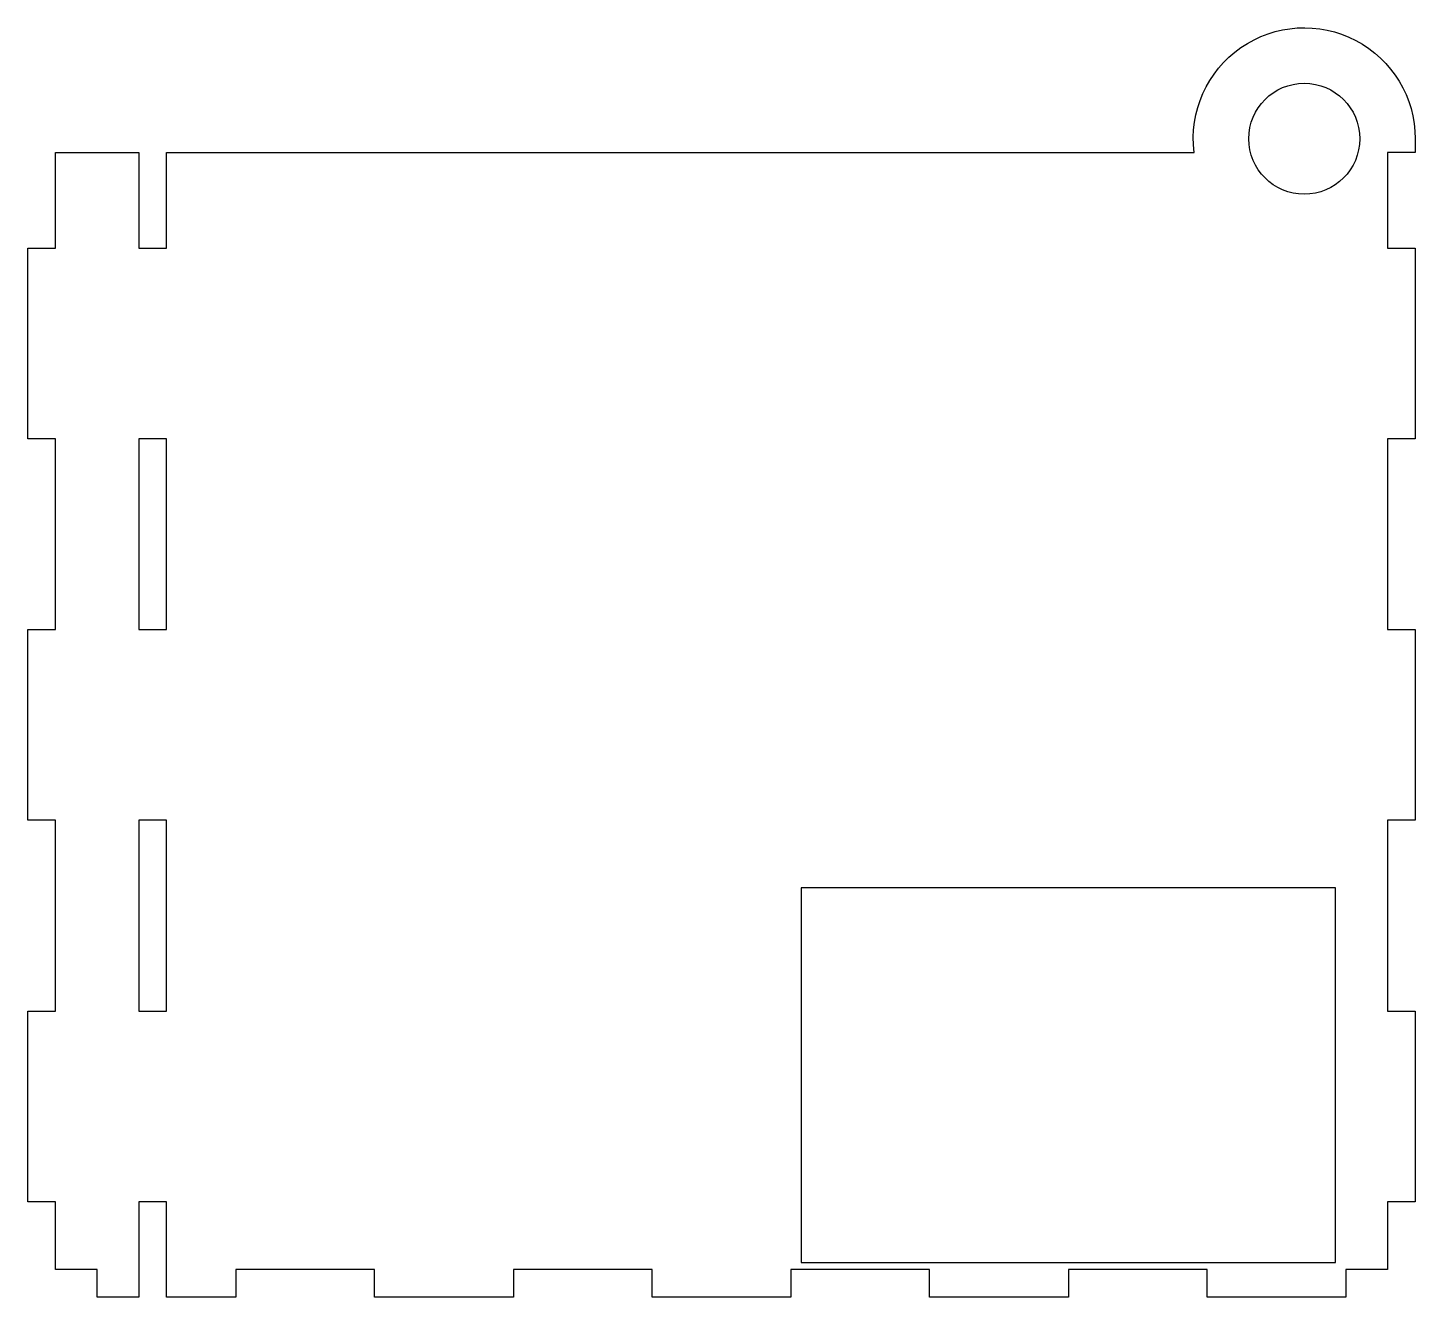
# Model space of a CAD drawing. Header units: millimetres. Extents: x -100 to 100, y 0 to 183.
import ezdxf

# ---------------------------------------------------------------- set-up
doc = ezdxf.new("R2010")
doc.units = ezdxf.units.MM
doc.layers.get('0').update_dxf_attribs({"linetype": 'CONTINUOUS'})

msp = doc.modelspace()

# ---------------------------------------------------------------- linework, layer by layer
msp.add_lwpolyline([(-90, 4), (-96, 4), (-96, 13.75), (-100, 13.75), (-100, 41.25), (-96, 41.25), (-96, 68.75), (-100, 68.75), (-100, 96.25), (-96, 96.25), (-96, 123.75), (-100, 123.75), (-100, 151.25), (-96, 151.25), (-96, 165), (-84, 165), (-84, 151.25), (-80, 151.25), (-80, 165), (68.13, 165, -1.064713), (100, 167), (100, 165), (96, 165), (96, 151.25), (100, 151.25), (100, 123.75), (96, 123.75), (96, 96.25), (100, 96.25), (100, 68.75), (96, 68.75), (96, 41.25), (100, 41.25), (100, 13.75), (96, 13.75), (96, 4), (90, 4), (90, 0), (70, 0), (70, 4), (50, 4), (50, 0), (30, 0), (30, 4), (10, 4), (10, 0), (-10, 0), (-10, 4), (-30, 4), (-30, 0), (-50, 0), (-50, 4), (-70, 4), (-70, 0), (-80, 0), (-80, 13.75), (-84, 13.75), (-84, 0), (-90, 0)], format="xyb", close=True)
for points in [[(-84, 123.75), (-84, 96.25), (-80, 96.25), (-80, 123.75)], [(-84, 68.75), (-84, 41.25), (-80, 41.25), (-80, 68.75)], [(88.5, 59), (11.5, 59), (11.5, 5), (88.5, 5)]]:
    msp.add_lwpolyline(points, close=True)
msp.add_circle((84, 167), 8)

doc.saveas('drawing.dxf')
